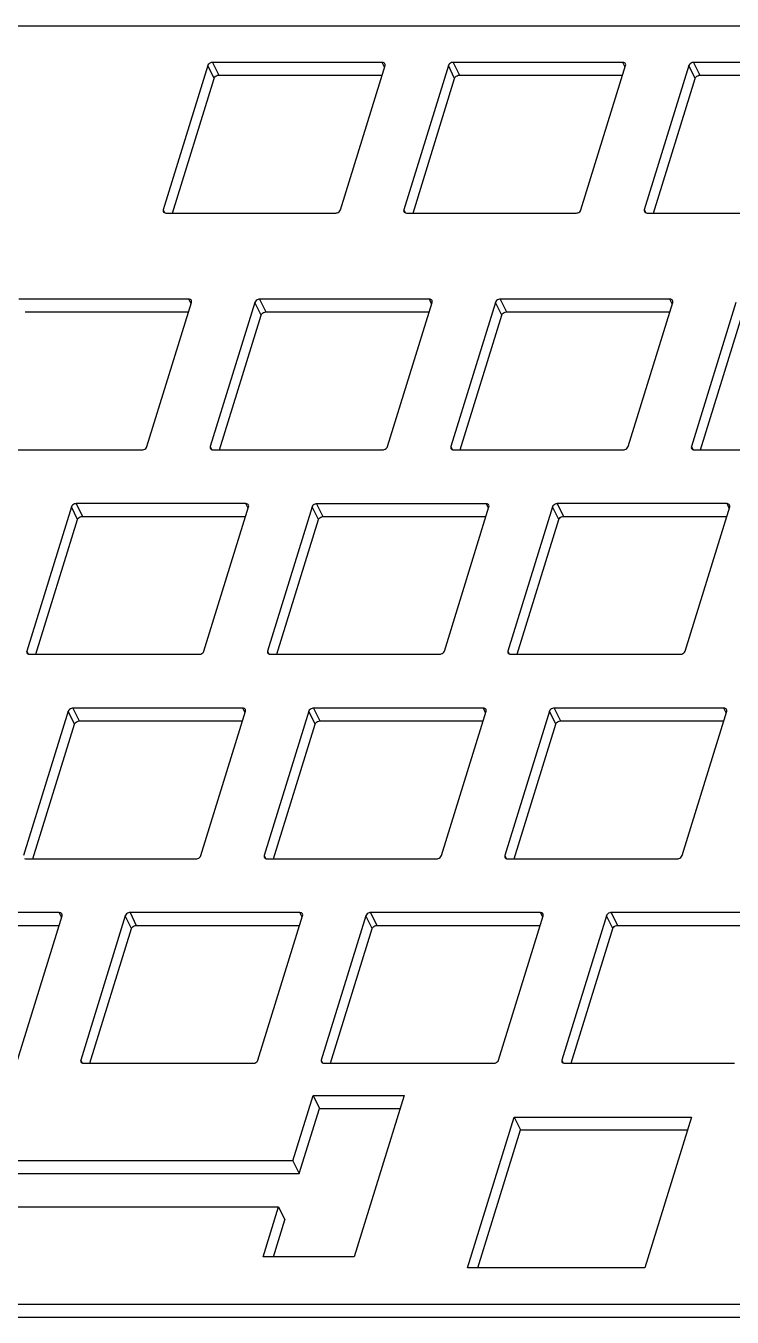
# Model space of a CAD drawing. Header units: inches. Extents: x -1111 to 11437, y -3682 to 971.
# Drawn here: x 9940.4 to 9991.7, y -3433.5 to -3339.5 of the extents above; entities that cross this region are included whole.
import ezdxf

# ---------------------------------------------------------------- set-up
doc = ezdxf.new("R2010")
doc.units = ezdxf.units.IN
doc.header["$LTSCALE"] = 1.21
doc.header["$MEASUREMENT"] = 0
doc.layers.get('0').update_dxf_attribs({"linetype": 'CONTINUOUS'})

msp = doc.modelspace()

# ---------------------------------------------------------------- linework, layer by layer
at = {"color": 7, "linetype": 'Continuous'}
for p, q in [((9839.995, -3339.517), (10156.473, -3339.517)), ((9953.929, -3342.177), (9954.387, -3343.109)), ((9966.281, -3342.177), (9953.929, -3342.177)), ((9966.448, -3342.516), (9966.281, -3342.177)), ((9971.43, -3342.177), (9971.887, -3343.109)), ((9983.781, -3342.177), (9971.43, -3342.177)), ((9983.948, -3342.516), (9983.781, -3342.177)), ((9988.93, -3342.177), (9989.387, -3343.109)), ((10001.281, -3342.177), (9988.93, -3342.177)), ((9953.586, -3342.408), (9950.34, -3352.912)), ((9954.044, -3343.34), (9953.586, -3342.408)), ((9954.387, -3343.109), (9966.264, -3343.109)), ((9963.235, -3352.912), (9966.481, -3342.408)), ((9971.087, -3342.408), (9967.84, -3352.912)), ((9971.544, -3343.34), (9971.087, -3342.408)), ((9971.887, -3343.109), (9983.765, -3343.109)), ((9980.735, -3352.912), (9983.981, -3342.408)), ((9988.587, -3342.408), (9985.341, -3352.912)), ((9989.044, -3343.34), (9988.587, -3342.408)), ((9989.387, -3343.109), (10001.265, -3343.109)), ((9951.015, -3353.143), (9954.044, -3343.34)), ((9968.515, -3353.143), (9971.544, -3343.34)), ((9986.015, -3353.143), (9989.044, -3343.34)), ((9950.34, -3352.912), (9950.442, -3353.119)), ((9950.541, -3353.143), (9962.892, -3353.143)), ((9967.84, -3352.912), (9967.942, -3353.119)), ((9968.041, -3353.143), (9980.392, -3353.143)), ((9985.341, -3352.912), (9985.442, -3353.119)), ((9985.541, -3353.143), (9997.892, -3353.143)), ((9952.205, -3359.412), (9939.853, -3359.412)), ((9949.159, -3370.148), (9952.405, -3359.644)), ((9952.371, -3359.752), (9952.205, -3359.412)), ((9957.01, -3359.644), (9953.764, -3370.148)), ((9957.468, -3360.576), (9957.01, -3359.644)), ((9957.353, -3359.412), (9957.811, -3360.345)), ((9969.705, -3359.412), (9957.353, -3359.412)), ((9966.659, -3370.148), (9969.905, -3359.644)), ((9969.871, -3359.752), (9969.705, -3359.412)), ((9974.51, -3359.644), (9971.264, -3370.148)), ((9974.968, -3360.576), (9974.51, -3359.644)), ((9974.853, -3359.412), (9975.311, -3360.345)), ((9987.205, -3359.412), (9974.853, -3359.412)), ((9984.159, -3370.148), (9987.405, -3359.644)), ((9987.372, -3359.752), (9987.205, -3359.412)), ((9992.01, -3359.644), (9988.764, -3370.148)), ((9940.311, -3360.345), (9952.188, -3360.345)), ((9954.438, -3370.379), (9957.468, -3360.576)), ((9957.811, -3360.345), (9969.688, -3360.345)), ((9971.939, -3370.379), (9974.968, -3360.576)), ((9975.311, -3360.345), (9987.188, -3360.345)), ((9989.439, -3370.379), (9992.468, -3360.576)), ((9936.464, -3370.379), (9948.816, -3370.379)), ((9953.764, -3370.148), (9953.866, -3370.355)), ((9953.964, -3370.379), (9966.316, -3370.379)), ((9971.264, -3370.148), (9971.366, -3370.355)), ((9971.465, -3370.379), (9983.816, -3370.379)), ((9988.764, -3370.148), (9988.866, -3370.355)), ((9988.965, -3370.379), (10001.316, -3370.379)), ((9944.004, -3374.296), (9944.462, -3375.228)), ((9956.355, -3374.296), (9944.004, -3374.296)), ((9956.522, -3374.635), (9956.355, -3374.296)), ((9961.5, -3374.307), (9961.958, -3375.24)), ((9973.852, -3374.307), (9961.5, -3374.307)), ((9974.01, -3374.63), (9973.852, -3374.307)), ((9979.004, -3374.296), (9979.462, -3375.228)), ((9991.356, -3374.296), (9979.004, -3374.296)), ((9991.522, -3374.635), (9991.356, -3374.296)), ((9943.661, -3374.527), (9940.415, -3385.031)), ((9944.118, -3375.459), (9943.661, -3374.527)), ((9944.462, -3375.228), (9956.339, -3375.228)), ((9953.31, -3385.031), (9956.556, -3374.527)), ((9961.175, -3374.527), (9957.929, -3385.031)), ((9961.632, -3375.459), (9961.175, -3374.527)), ((9961.958, -3375.24), (9973.822, -3375.24)), ((9970.796, -3385.031), (9974.042, -3374.527)), ((9978.661, -3374.527), (9975.415, -3385.031)), ((9979.119, -3375.459), (9978.661, -3374.527)), ((9979.462, -3375.228), (9991.339, -3375.228)), ((9988.31, -3385.031), (9991.556, -3374.527)), ((9941.089, -3385.262), (9944.118, -3375.459)), ((9958.607, -3385.25), (9961.632, -3375.459)), ((9976.089, -3385.262), (9979.119, -3375.459)), ((9940.415, -3385.031), (9940.516, -3385.238)), ((9940.615, -3385.262), (9952.966, -3385.262)), ((9957.929, -3385.031), (9958.024, -3385.226)), ((9958.119, -3385.25), (9970.47, -3385.25)), ((9975.415, -3385.031), (9975.516, -3385.238)), ((9975.615, -3385.262), (9987.967, -3385.262)), ((9943.78, -3389.179), (9944.237, -3390.111)), ((9956.131, -3389.179), (9943.78, -3389.179)), ((9956.298, -3389.519), (9956.131, -3389.179)), ((9961.28, -3389.179), (9961.737, -3390.111)), ((9973.631, -3389.179), (9961.28, -3389.179)), ((9973.798, -3389.519), (9973.631, -3389.179)), ((9991.131, -3389.179), (9978.78, -3389.179)), ((9978.78, -3389.179), (9979.238, -3390.111)), ((9991.298, -3389.519), (9991.131, -3389.179)), ((9943.437, -3389.41), (9940.191, -3399.914)), ((9943.894, -3390.342), (9943.437, -3389.41)), ((9944.237, -3390.111), (9956.115, -3390.111)), ((9953.085, -3399.914), (9956.331, -3389.41)), ((9960.937, -3389.41), (9957.691, -3399.914)), ((9961.394, -3390.342), (9960.937, -3389.41)), ((9961.737, -3390.111), (9973.615, -3390.111)), ((9970.586, -3399.914), (9973.832, -3389.41)), ((9978.437, -3389.41), (9975.191, -3399.914)), ((9978.894, -3390.342), (9978.437, -3389.41)), ((9979.238, -3390.111), (9991.115, -3390.111)), ((9988.086, -3399.914), (9991.332, -3389.41)), ((9940.865, -3400.145), (9943.894, -3390.342)), ((9958.365, -3400.145), (9961.394, -3390.342)), ((9975.865, -3400.145), (9978.894, -3390.342)), ((9940.391, -3400.145), (9952.742, -3400.145)), ((9957.691, -3399.914), (9957.792, -3400.121)), ((9957.891, -3400.145), (9970.242, -3400.145)), ((9975.191, -3399.914), (9975.292, -3400.121)), ((9975.391, -3400.145), (9987.743, -3400.145)), ((9942.782, -3404.062), (9930.43, -3404.062)), ((9939.736, -3414.798), (9942.982, -3404.293)), ((9942.949, -3404.402), (9942.782, -3404.062)), ((9947.587, -3404.293), (9944.341, -3414.798)), ((9948.045, -3405.226), (9947.587, -3404.293)), ((9947.931, -3404.062), (9948.388, -3404.995)), ((9960.282, -3404.062), (9947.931, -3404.062)), ((9957.236, -3414.798), (9960.482, -3404.293)), ((9960.449, -3404.402), (9960.282, -3404.062)), ((9965.088, -3404.293), (9961.841, -3414.798)), ((9965.545, -3405.226), (9965.088, -3404.293)), ((9965.431, -3404.062), (9965.888, -3404.995)), ((9977.782, -3404.062), (9965.431, -3404.062)), ((9974.736, -3414.798), (9977.982, -3404.293)), ((9977.949, -3404.402), (9977.782, -3404.062)), ((9982.588, -3404.293), (9979.342, -3414.798)), ((9983.045, -3405.226), (9982.588, -3404.293)), ((9995.282, -3404.062), (9982.931, -3404.062)), ((9982.931, -3404.062), (9983.388, -3404.995)), ((9930.888, -3404.995), (9942.765, -3404.995)), ((9945.016, -3415.029), (9948.045, -3405.226)), ((9948.388, -3404.995), (9960.266, -3404.995)), ((9962.516, -3415.029), (9965.545, -3405.226)), ((9965.888, -3404.995), (9977.766, -3404.995)), ((9980.016, -3415.029), (9983.045, -3405.226)), ((9983.388, -3404.995), (9995.266, -3404.995)), ((9944.341, -3414.798), (9944.443, -3415.004)), ((9944.542, -3415.029), (9956.893, -3415.029)), ((9961.841, -3414.798), (9961.943, -3415.004)), ((9962.042, -3415.029), (9974.393, -3415.029)), ((9979.342, -3414.798), (9979.443, -3415.004)), ((9979.542, -3415.029), (9991.893, -3415.029)), ((9959.78, -3422.118), (9961.244, -3417.379)), ((9961.244, -3417.379), (9967.876, -3417.379)), ((9961.244, -3417.379), (9961.702, -3418.311)), ((9967.876, -3417.379), (9964.245, -3429.129)), ((9960.237, -3423.05), (9961.702, -3418.311)), ((9961.702, -3418.311), (9967.588, -3418.311)), ((9972.483, -3429.912), (9975.872, -3418.945)), ((9975.872, -3418.945), (9988.767, -3418.945)), ((9975.872, -3418.945), (9976.33, -3419.878)), ((9988.767, -3418.945), (9985.378, -3429.912)), ((9973.229, -3429.912), (9976.33, -3419.878)), ((9976.33, -3419.878), (9988.479, -3419.878)), ((9959.78, -3422.118), (9937.49, -3422.118)), ((9959.78, -3422.118), (9960.237, -3423.05)), ((9937.948, -3423.05), (9960.237, -3423.05)), ((9936.449, -3425.486), (9958.739, -3425.486)), ((9957.613, -3429.129), (9958.739, -3425.486)), ((9958.739, -3425.486), (9959.196, -3426.418)), ((9958.359, -3429.129), (9959.196, -3426.418)), ((9964.245, -3429.129), (9957.613, -3429.129)), ((9985.378, -3429.912), (9972.483, -3429.912)), ((10127.715, -3432.577), (9811.238, -3432.577)), ((9811.695, -3433.509), (10128.173, -3433.509))]:
    msp.add_line(p, q, dxfattribs=at)
for points, knots in [([(9953.929, -3342.177), (9953.893, -3342.177), (9953.752, -3342.2), (9953.618, -3342.307), (9953.586, -3342.408)], [0, 0, 0, 0, 0.259097, 1, 1, 1, 1]), ([(9966.474, -3342.278), (9966.459, -3342.246), (9966.399, -3342.19), (9966.322, -3342.177), (9966.281, -3342.177)], [0, 0, 0, 0, 0.463693, 1, 1, 1, 1]), ([(9971.43, -3342.177), (9971.393, -3342.177), (9971.252, -3342.2), (9971.118, -3342.307), (9971.087, -3342.408)], [0, 0, 0, 0, 0.259097, 1, 1, 1, 1]), ([(9983.975, -3342.278), (9983.959, -3342.246), (9983.899, -3342.19), (9983.822, -3342.177), (9983.781, -3342.177)], [0, 0, 0, 0, 0.463693, 1, 1, 1, 1]), ([(9988.93, -3342.177), (9988.893, -3342.177), (9988.752, -3342.2), (9988.618, -3342.307), (9988.587, -3342.408)], [0, 0, 0, 0, 0.259097, 1, 1, 1, 1]), ([(9954.044, -3343.34), (9954.054, -3343.308), (9954.126, -3343.182), (9954.278, -3343.109), (9954.387, -3343.109)], [0, 0, 0, 0, 0.23471, 1, 1, 1, 1]), ([(9971.544, -3343.34), (9971.554, -3343.308), (9971.626, -3343.182), (9971.778, -3343.109), (9971.887, -3343.109)], [0, 0, 0, 0, 0.23471, 1, 1, 1, 1]), ([(9989.044, -3343.34), (9989.054, -3343.308), (9989.126, -3343.182), (9989.278, -3343.109), (9989.387, -3343.109)], [0, 0, 0, 0, 0.23471, 1, 1, 1, 1]), ([(9962.892, -3353.143), (9962.929, -3353.143), (9963.069, -3353.12), (9963.204, -3353.013), (9963.235, -3352.912)], [0, 0, 0, 0, 0.259097, 1, 1, 1, 1]), ([(9980.392, -3353.143), (9980.429, -3353.143), (9980.57, -3353.12), (9980.704, -3353.013), (9980.735, -3352.912)], [0, 0, 0, 0, 0.259097, 1, 1, 1, 1]), ([(9952.398, -3359.514), (9952.383, -3359.482), (9952.323, -3359.426), (9952.245, -3359.412), (9952.205, -3359.412)], [0, 0, 0, 0, 0.463693, 1, 1, 1, 1]), ([(9957.353, -3359.412), (9957.316, -3359.412), (9957.176, -3359.436), (9957.041, -3359.543), (9957.01, -3359.644)], [0, 0, 0, 0, 0.259097, 1, 1, 1, 1]), ([(9969.898, -3359.514), (9969.883, -3359.482), (9969.823, -3359.426), (9969.745, -3359.412), (9969.705, -3359.412)], [0, 0, 0, 0, 0.463693, 1, 1, 1, 1]), ([(9974.853, -3359.412), (9974.817, -3359.412), (9974.676, -3359.436), (9974.541, -3359.543), (9974.51, -3359.644)], [0, 0, 0, 0, 0.259097, 1, 1, 1, 1]), ([(9987.398, -3359.514), (9987.383, -3359.482), (9987.323, -3359.426), (9987.245, -3359.412), (9987.205, -3359.412)], [0, 0, 0, 0, 0.463693, 1, 1, 1, 1]), ([(9957.468, -3360.576), (9957.478, -3360.544), (9957.549, -3360.418), (9957.702, -3360.345), (9957.811, -3360.345)], [0, 0, 0, 0, 0.23471, 1, 1, 1, 1]), ([(9974.968, -3360.576), (9974.978, -3360.544), (9975.05, -3360.418), (9975.202, -3360.345), (9975.311, -3360.345)], [0, 0, 0, 0, 0.23471, 1, 1, 1, 1]), ([(9948.816, -3370.379), (9948.853, -3370.379), (9948.993, -3370.356), (9949.128, -3370.249), (9949.159, -3370.148)], [0, 0, 0, 0, 0.259097, 1, 1, 1, 1]), ([(9966.316, -3370.379), (9966.353, -3370.379), (9966.493, -3370.356), (9966.628, -3370.249), (9966.659, -3370.148)], [0, 0, 0, 0, 0.259097, 1, 1, 1, 1]), ([(9983.816, -3370.379), (9983.853, -3370.379), (9983.993, -3370.356), (9984.128, -3370.249), (9984.159, -3370.148)], [0, 0, 0, 0, 0.259097, 1, 1, 1, 1]), ([(9944.004, -3374.296), (9943.967, -3374.296), (9943.827, -3374.319), (9943.692, -3374.426), (9943.661, -3374.527)], [0, 0, 0, 0, 0.259097, 1, 1, 1, 1]), ([(9956.549, -3374.397), (9956.533, -3374.365), (9956.474, -3374.309), (9956.396, -3374.296), (9956.355, -3374.296)], [0, 0, 0, 0, 0.463693, 1, 1, 1, 1]), ([(9961.5, -3374.307), (9961.465, -3374.307), (9961.332, -3374.329), (9961.204, -3374.431), (9961.175, -3374.527)], [0, 0, 0, 0, 0.25896, 1, 1, 1, 1]), ([(9974.036, -3374.403), (9974.021, -3374.373), (9973.964, -3374.321), (9973.89, -3374.307), (9973.852, -3374.307)], [0, 0, 0, 0, 0.463406, 1, 1, 1, 1]), ([(9979.004, -3374.296), (9978.967, -3374.296), (9978.827, -3374.319), (9978.692, -3374.426), (9978.661, -3374.527)], [0, 0, 0, 0, 0.259097, 1, 1, 1, 1]), ([(9991.549, -3374.397), (9991.534, -3374.365), (9991.474, -3374.309), (9991.396, -3374.296), (9991.356, -3374.296)], [0, 0, 0, 0, 0.463693, 1, 1, 1, 1]), ([(9944.118, -3375.459), (9944.128, -3375.427), (9944.2, -3375.301), (9944.352, -3375.228), (9944.462, -3375.228)], [0, 0, 0, 0, 0.23471, 1, 1, 1, 1]), ([(9961.632, -3375.459), (9961.642, -3375.429), (9961.71, -3375.309), (9961.854, -3375.24), (9961.958, -3375.24)], [0, 0, 0, 0, 0.234577, 1, 1, 1, 1]), ([(9979.119, -3375.459), (9979.129, -3375.427), (9979.2, -3375.301), (9979.353, -3375.228), (9979.462, -3375.228)], [0, 0, 0, 0, 0.23471, 1, 1, 1, 1]), ([(9952.966, -3385.262), (9953.003, -3385.262), (9953.144, -3385.239), (9953.278, -3385.132), (9953.31, -3385.031)], [0, 0, 0, 0, 0.259097, 1, 1, 1, 1]), ([(9970.47, -3385.25), (9970.505, -3385.25), (9970.639, -3385.229), (9970.766, -3385.127), (9970.796, -3385.031)], [0, 0, 0, 0, 0.25896, 1, 1, 1, 1]), ([(9987.967, -3385.262), (9988.004, -3385.262), (9988.144, -3385.239), (9988.279, -3385.132), (9988.31, -3385.031)], [0, 0, 0, 0, 0.259097, 1, 1, 1, 1]), ([(9943.78, -3389.179), (9943.743, -3389.179), (9943.602, -3389.202), (9943.468, -3389.309), (9943.437, -3389.41)], [0, 0, 0, 0, 0.259097, 1, 1, 1, 1]), ([(9956.325, -3389.28), (9956.309, -3389.248), (9956.249, -3389.193), (9956.172, -3389.179), (9956.131, -3389.179)], [0, 0, 0, 0, 0.463693, 1, 1, 1, 1]), ([(9961.28, -3389.179), (9961.243, -3389.179), (9961.103, -3389.202), (9960.968, -3389.309), (9960.937, -3389.41)], [0, 0, 0, 0, 0.259097, 1, 1, 1, 1]), ([(9973.825, -3389.28), (9973.809, -3389.248), (9973.75, -3389.193), (9973.672, -3389.179), (9973.631, -3389.179)], [0, 0, 0, 0, 0.463693, 1, 1, 1, 1]), ([(9978.78, -3389.179), (9978.743, -3389.179), (9978.603, -3389.202), (9978.468, -3389.309), (9978.437, -3389.41)], [0, 0, 0, 0, 0.259097, 1, 1, 1, 1]), ([(9991.325, -3389.28), (9991.309, -3389.248), (9991.25, -3389.193), (9991.172, -3389.179), (9991.131, -3389.179)], [0, 0, 0, 0, 0.463693, 1, 1, 1, 1]), ([(9943.894, -3390.342), (9943.904, -3390.31), (9943.976, -3390.184), (9944.128, -3390.111), (9944.237, -3390.111)], [0, 0, 0, 0, 0.23471, 1, 1, 1, 1]), ([(9961.394, -3390.342), (9961.404, -3390.31), (9961.476, -3390.184), (9961.628, -3390.111), (9961.737, -3390.111)], [0, 0, 0, 0, 0.23471, 1, 1, 1, 1]), ([(9978.894, -3390.342), (9978.904, -3390.31), (9978.976, -3390.184), (9979.128, -3390.111), (9979.238, -3390.111)], [0, 0, 0, 0, 0.23471, 1, 1, 1, 1]), ([(9952.742, -3400.145), (9952.779, -3400.145), (9952.92, -3400.122), (9953.054, -3400.015), (9953.085, -3399.914)], [0, 0, 0, 0, 0.259097, 1, 1, 1, 1]), ([(9970.242, -3400.145), (9970.279, -3400.145), (9970.42, -3400.122), (9970.554, -3400.015), (9970.586, -3399.914)], [0, 0, 0, 0, 0.259097, 1, 1, 1, 1]), ([(9987.743, -3400.145), (9987.779, -3400.145), (9987.92, -3400.122), (9988.055, -3400.015), (9988.086, -3399.914)], [0, 0, 0, 0, 0.259097, 1, 1, 1, 1]), ([(9942.975, -3404.163), (9942.96, -3404.132), (9942.9, -3404.076), (9942.822, -3404.062), (9942.782, -3404.062)], [0, 0, 0, 0, 0.463693, 1, 1, 1, 1]), ([(9947.931, -3404.062), (9947.894, -3404.062), (9947.753, -3404.085), (9947.619, -3404.192), (9947.587, -3404.293)], [0, 0, 0, 0, 0.259097, 1, 1, 1, 1]), ([(9960.475, -3404.163), (9960.46, -3404.132), (9960.4, -3404.076), (9960.323, -3404.062), (9960.282, -3404.062)], [0, 0, 0, 0, 0.463693, 1, 1, 1, 1]), ([(9965.431, -3404.062), (9965.394, -3404.062), (9965.253, -3404.085), (9965.119, -3404.192), (9965.088, -3404.293)], [0, 0, 0, 0, 0.259097, 1, 1, 1, 1]), ([(9977.976, -3404.163), (9977.96, -3404.132), (9977.9, -3404.076), (9977.823, -3404.062), (9977.782, -3404.062)], [0, 0, 0, 0, 0.463693, 1, 1, 1, 1]), ([(9982.931, -3404.062), (9982.894, -3404.062), (9982.754, -3404.085), (9982.619, -3404.192), (9982.588, -3404.293)], [0, 0, 0, 0, 0.259097, 1, 1, 1, 1]), ([(9948.045, -3405.226), (9948.055, -3405.194), (9948.127, -3405.067), (9948.279, -3404.995), (9948.388, -3404.995)], [0, 0, 0, 0, 0.23471, 1, 1, 1, 1]), ([(9965.545, -3405.226), (9965.555, -3405.194), (9965.627, -3405.067), (9965.779, -3404.995), (9965.888, -3404.995)], [0, 0, 0, 0, 0.23471, 1, 1, 1, 1]), ([(9983.045, -3405.226), (9983.055, -3405.194), (9983.127, -3405.067), (9983.279, -3404.995), (9983.388, -3404.995)], [0, 0, 0, 0, 0.23471, 1, 1, 1, 1]), ([(9956.893, -3415.029), (9956.93, -3415.029), (9957.07, -3415.005), (9957.205, -3414.898), (9957.236, -3414.798)], [0, 0, 0, 0, 0.259097, 1, 1, 1, 1]), ([(9974.393, -3415.029), (9974.43, -3415.029), (9974.571, -3415.005), (9974.705, -3414.898), (9974.736, -3414.798)], [0, 0, 0, 0, 0.259097, 1, 1, 1, 1])]:
    msp.add_open_spline(points, degree=3, knots=knots, dxfattribs=at)
for points in [[(9966.481, -3342.408), (9966.494, -3342.366), (9966.493, -3342.317), (9966.474, -3342.278)], [(9983.981, -3342.408), (9983.994, -3342.366), (9983.994, -3342.317), (9983.975, -3342.278)], [(9950.34, -3352.912), (9950.327, -3352.954), (9950.328, -3353.003), (9950.347, -3353.042)], [(9950.347, -3353.042), (9950.361, -3353.071), (9950.386, -3353.096), (9950.414, -3353.112)], [(9950.414, -3353.112), (9950.452, -3353.134), (9950.497, -3353.143), (9950.541, -3353.143)], [(9967.84, -3352.912), (9967.828, -3352.954), (9967.828, -3353.003), (9967.847, -3353.042)], [(9967.847, -3353.042), (9967.861, -3353.071), (9967.886, -3353.096), (9967.914, -3353.112)], [(9967.914, -3353.112), (9967.952, -3353.134), (9967.997, -3353.143), (9968.041, -3353.143)], [(9985.341, -3352.912), (9985.328, -3352.954), (9985.328, -3353.003), (9985.347, -3353.042)], [(9985.347, -3353.042), (9985.362, -3353.071), (9985.386, -3353.096), (9985.414, -3353.112)], [(9985.414, -3353.112), (9985.452, -3353.134), (9985.497, -3353.143), (9985.541, -3353.143)], [(9952.405, -3359.644), (9952.418, -3359.602), (9952.417, -3359.553), (9952.398, -3359.514)], [(9969.905, -3359.644), (9969.918, -3359.602), (9969.917, -3359.553), (9969.898, -3359.514)], [(9987.405, -3359.644), (9987.418, -3359.602), (9987.417, -3359.553), (9987.398, -3359.514)], [(9953.764, -3370.148), (9953.751, -3370.189), (9953.752, -3370.239), (9953.771, -3370.278)], [(9953.771, -3370.278), (9953.785, -3370.307), (9953.81, -3370.332), (9953.838, -3370.348)], [(9953.838, -3370.348), (9953.875, -3370.37), (9953.921, -3370.379), (9953.964, -3370.379)], [(9971.264, -3370.148), (9971.251, -3370.189), (9971.252, -3370.239), (9971.271, -3370.278)], [(9971.271, -3370.278), (9971.285, -3370.307), (9971.31, -3370.332), (9971.338, -3370.348)], [(9971.338, -3370.348), (9971.375, -3370.37), (9971.421, -3370.379), (9971.465, -3370.379)], [(9988.764, -3370.148), (9988.752, -3370.189), (9988.752, -3370.239), (9988.771, -3370.278)], [(9988.771, -3370.278), (9988.785, -3370.307), (9988.81, -3370.332), (9988.838, -3370.348)], [(9988.838, -3370.348), (9988.876, -3370.37), (9988.921, -3370.379), (9988.965, -3370.379)], [(9956.556, -3374.527), (9956.568, -3374.485), (9956.568, -3374.436), (9956.549, -3374.397)], [(9974.042, -3374.527), (9974.054, -3374.487), (9974.054, -3374.44), (9974.036, -3374.403)], [(9991.556, -3374.527), (9991.569, -3374.485), (9991.568, -3374.436), (9991.549, -3374.397)], [(9940.415, -3385.031), (9940.402, -3385.073), (9940.403, -3385.122), (9940.422, -3385.161)], [(9940.422, -3385.161), (9940.436, -3385.19), (9940.46, -3385.215), (9940.488, -3385.231)], [(9940.488, -3385.231), (9940.526, -3385.253), (9940.572, -3385.262), (9940.615, -3385.262)], [(9957.929, -3385.031), (9957.917, -3385.071), (9957.917, -3385.118), (9957.935, -3385.155)], [(9957.935, -3385.155), (9957.948, -3385.18), (9957.969, -3385.202), (9957.993, -3385.218)], [(9957.993, -3385.218), (9958.03, -3385.24), (9958.075, -3385.25), (9958.119, -3385.25)], [(9975.415, -3385.031), (9975.402, -3385.073), (9975.403, -3385.122), (9975.422, -3385.161)], [(9975.422, -3385.161), (9975.436, -3385.19), (9975.461, -3385.215), (9975.489, -3385.231)], [(9975.489, -3385.231), (9975.526, -3385.253), (9975.572, -3385.262), (9975.615, -3385.262)], [(9956.331, -3389.41), (9956.344, -3389.369), (9956.344, -3389.319), (9956.325, -3389.28)], [(9973.832, -3389.41), (9973.844, -3389.369), (9973.844, -3389.319), (9973.825, -3389.28)], [(9991.332, -3389.41), (9991.345, -3389.369), (9991.344, -3389.319), (9991.325, -3389.28)], [(9940.264, -3400.114), (9940.302, -3400.136), (9940.347, -3400.145), (9940.391, -3400.145)], [(9957.691, -3399.914), (9957.678, -3399.956), (9957.678, -3400.005), (9957.698, -3400.044)], [(9957.698, -3400.044), (9957.712, -3400.073), (9957.736, -3400.098), (9957.764, -3400.114)], [(9957.764, -3400.114), (9957.802, -3400.136), (9957.847, -3400.145), (9957.891, -3400.145)], [(9975.191, -3399.914), (9975.178, -3399.956), (9975.179, -3400.005), (9975.198, -3400.044)], [(9975.198, -3400.044), (9975.212, -3400.073), (9975.237, -3400.098), (9975.264, -3400.114)], [(9975.264, -3400.114), (9975.302, -3400.136), (9975.348, -3400.145), (9975.391, -3400.145)], [(9942.982, -3404.293), (9942.995, -3404.252), (9942.994, -3404.202), (9942.975, -3404.163)], [(9960.482, -3404.293), (9960.495, -3404.252), (9960.494, -3404.202), (9960.475, -3404.163)], [(9977.982, -3404.293), (9977.995, -3404.252), (9977.995, -3404.202), (9977.976, -3404.163)], [(9944.341, -3414.798), (9944.329, -3414.839), (9944.329, -3414.889), (9944.348, -3414.928)], [(9944.348, -3414.928), (9944.362, -3414.956), (9944.387, -3414.981), (9944.415, -3414.997)], [(9944.415, -3414.997), (9944.453, -3415.019), (9944.498, -3415.029), (9944.542, -3415.029)], [(9961.841, -3414.798), (9961.829, -3414.839), (9961.829, -3414.889), (9961.848, -3414.928)], [(9961.848, -3414.928), (9961.863, -3414.956), (9961.887, -3414.981), (9961.915, -3414.997)], [(9961.915, -3414.997), (9961.953, -3415.019), (9961.998, -3415.029), (9962.042, -3415.029)], [(9979.342, -3414.798), (9979.329, -3414.839), (9979.329, -3414.889), (9979.349, -3414.928)], [(9979.349, -3414.928), (9979.363, -3414.956), (9979.387, -3414.981), (9979.415, -3414.997)], [(9979.415, -3414.997), (9979.453, -3415.019), (9979.498, -3415.029), (9979.542, -3415.029)]]:
    msp.add_open_spline(points, degree=3, dxfattribs=at)

doc.saveas('drawing.dxf')
